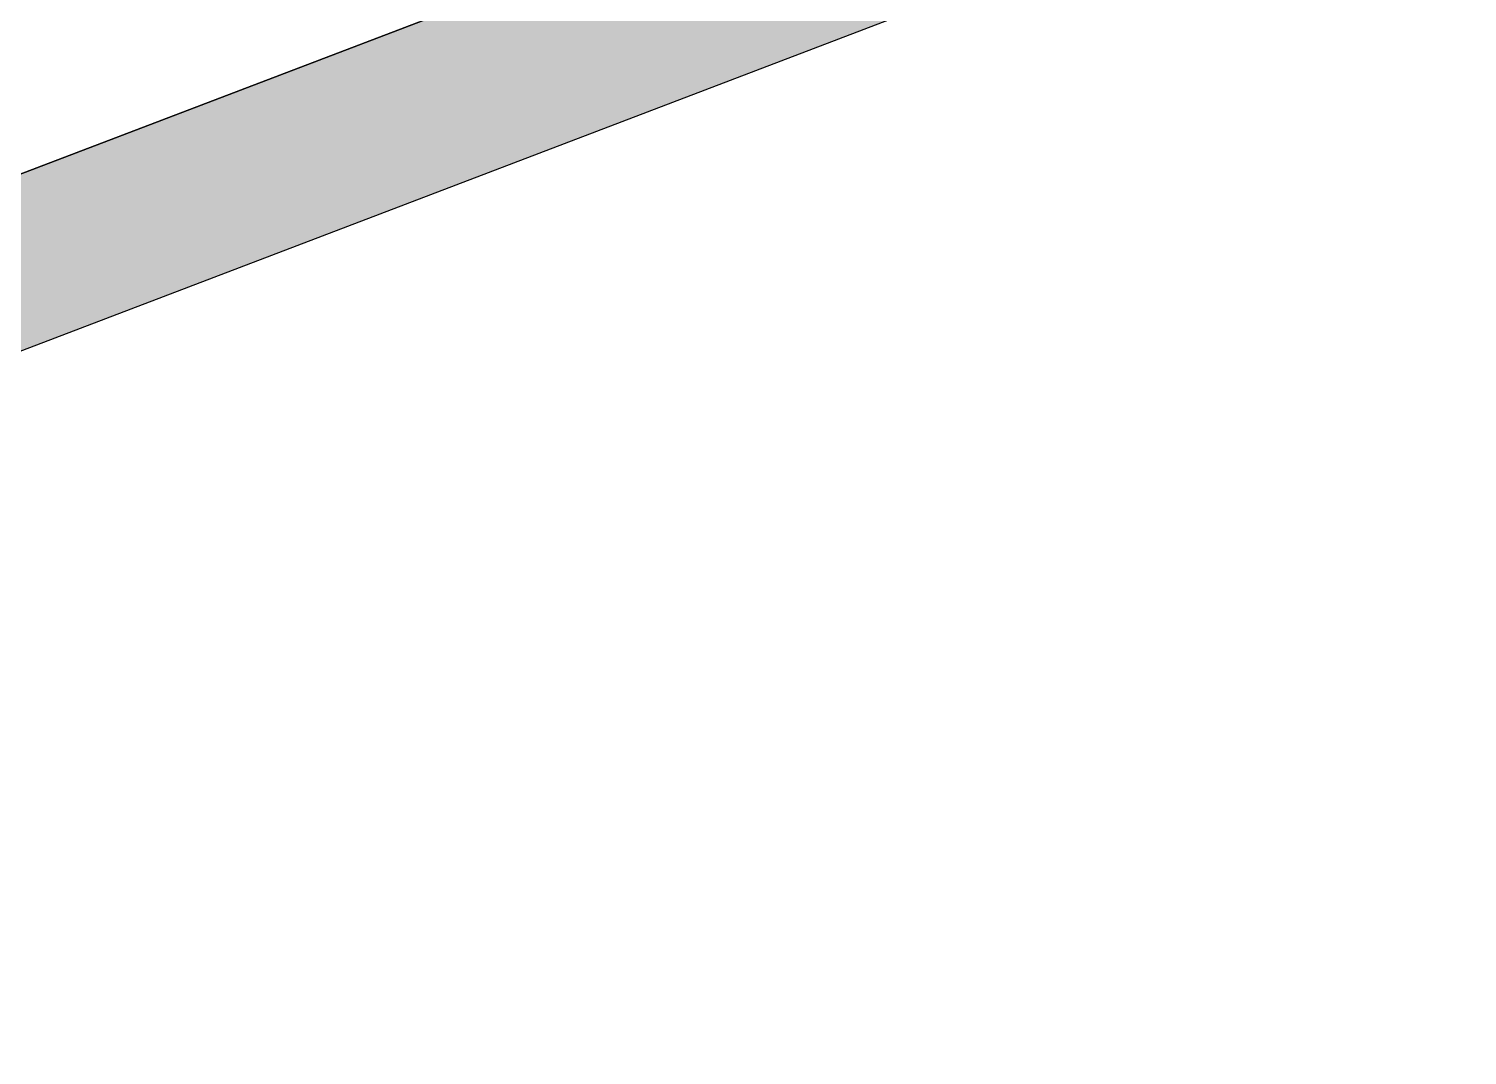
# Model space of a CAD drawing. Header units: inches. Extents: x -5597760 to 21122418, y -37133 to 23298423.
# Drawn here: x 7783813 to 12841596, y 1334865 to 4945919 of the extents above; entities that cross this region are included whole.
import ezdxf

# ---------------------------------------------------------------- set-up
doc = ezdxf.new("R2010")
doc.units = ezdxf.units.IN
doc.header["$MEASUREMENT"] = 0
doc.layers.add('www.cad-blocks.net', color=7, linetype='Continuous')

# ---------------------------------------------------------------- blocks, each defined once
blk = doc.blocks.new('format')
at = {"true_color": 0x546d8e}
h = blk.add_hatch(color=155, dxfattribs=at)
h.set_gradient(color1=(68, 68, 68), color2=(84, 109, 142), tint=1)
h.paths.add_polyline_path([(110172.9, 10917.5), (110172.9, 11965.4), (47364.4, 11965.4), (47364.4, 10917.5)])
at = {"color": 155, "true_color": 0x546d8e}
for p, q in [((110172.9, 11965.4), (47364.4, 11965.4)), ((47364.4, 11965.4), (110172.9, 11965.4)), ((47364.4, 10917.5), (110172.9, 10917.5))]:
    blk.add_line(p, q, dxfattribs=at)
blk.add_line((47364.4, 11965.4), (110172.9, 11965.4))
blk = doc.blocks.new('01-01-cad-blocks-net-beds')
at = {"layer": 'www.cad-blocks.net'}
blk.add_blockref('format', (-41848.5, -9482.9), dxfattribs=at)

msp = doc.modelspace()

# ---------------------------------------------------------------- block references
at = {"xscale": 300.1938731896516, "yscale": 554.7683964805537, "zscale": 300.1938731896516, "rotation": 20.89932353322971}
msp.add_blockref('01-01-cad-blocks-net-beds', (3466.3, 689.2), dxfattribs=at)

doc.saveas('drawing.dxf')
